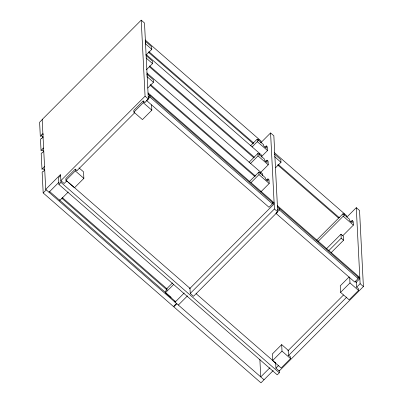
<?xml version="1.0" encoding="UTF-8"?>
<svg xmlns="http://www.w3.org/2000/svg" width="403" height="403" viewBox="0 0 403 403"><rect width="100%" height="100%" fill="white"/><g stroke="black" fill="none" stroke-linecap="round" stroke-linejoin="round"><path stroke-width="0.6" d="M42.884 133.902A1.249 0.317 -48.9 0 0 42.008 134.315A1.249 0.317 -48.9 0 0 41.177 135.615L40.32 136.471L39.605 122.285L42.678 119.202M43.605 148.173A1.249 0.317 -48.9 0 0 42.728 148.591A1.249 0.317 -48.9 0 0 41.897 149.886L41.061 150.787L40.466 139.292L41.302 138.39A1.249 0.317 -48.9 0 0 42.194 138.017A1.249 0.317 -48.9 0 0 43.025 136.718M44.552 166.852A1.249 0.317 -48.9 0 0 43.675 167.265A1.249 0.317 -48.9 0 0 42.844 168.565L42.008 169.462L41.187 153.563L42.043 152.707A1.249 0.317 -48.9 0 0 42.92 152.289A1.249 0.317 -48.9 0 0 43.751 150.994M144.803 102.594L148.344 99.037L144.496 23.006L141.221 20.15L42.169 119.52L45.71 189.385L264.036 379.767M42.914 134.516L43.428 134.003M146.042 55.095L151.8 49.322L151.669 46.763L145.302 41.212L145.357 42.36M146.319 69.815L152.52 63.593L152.389 61.039L146.022 55.483M45.71 189.385L60.566 174.479L60.969 182.408L279.294 372.79L277.244 374.845L58.919 184.463L58.571 177.592L60.621 175.537M147.71 88.045L153.467 82.272L153.336 79.718L146.969 74.162L147.03 75.311M176.524 303.454L173.451 306.537L43.181 192.946L46.254 189.863M48.985 192.241L59.034 182.156M141.221 20.15L145.07 96.181L60.878 180.645L64.153 183.501L66.812 180.836M58.919 184.463L60.969 182.408M76.963 170.655L75.235 169.144L65.84 178.569L65.931 180.332L74.484 187.788L83.874 178.363L83.547 171.844L78.998 167.88M144.929 102.468L143.201 100.957L133.811 110.382L133.897 112.145L142.45 119.6L151.84 110.175L151.573 104.84M148.198 97.229L149.906 95.516L149.987 97.103L272.433 203.873L269.018 207.298L146.571 100.528L149.987 97.103M65.931 180.332L75.326 170.907L75.235 169.144M133.897 112.145L143.292 102.72L143.201 100.957M77.003 170.61L134.612 112.82M68.273 191.999L59.856 200.442L59.81 199.5M250.545 145.795L257.205 139.111L263.572 144.667L263.627 145.81L266.358 148.193L266.242 145.901L264.912 147.231M252.016 146.999L257.331 141.67L257.205 139.111M260.806 142.753L270.579 132.95L273.854 135.806L277.702 211.842L193.516 296.306L190.236 293.449L189.959 287.898M249.044 162.293L257.925 153.387L264.292 158.938L264.353 160.082L267.083 162.464L266.967 160.172L265.637 161.507M250.525 163.492L258.056 155.941L257.925 153.387M261.764 156.329L267.521 150.551L267.335 146.853L266.242 145.901M249.548 181.415L258.872 172.066L265.239 177.617L265.3 178.761L268.025 181.143L267.909 178.851L266.585 180.181M260.716 172.378L268.247 164.827L268.055 161.124L266.967 160.172M251.029 182.614L259.003 174.62L258.872 172.066M275.672 167.623L280.987 162.293L280.856 159.739L274.488 154.183M260.776 191.944L269.189 183.501L269.002 179.803L267.909 178.851M172.57 282.901L166.802 288.689L166.857 289.838L165.321 291.379L165.391 292.79L175.582 301.671M165.391 292.79L173.809 284.347M184.247 292.981L175.068 302.185L175.008 300.94M189.697 288.619L274.171 203.873L148.087 93.929M176.887 303.771L173.814 306.854L260.963 382.85L273.214 370.559M178.343 305.041L187.521 295.837M190.236 293.449L274.428 208.986L270.579 132.95M277.556 210.028L279.264 208.316L279.344 209.903L358.126 278.599L354.711 282.024L275.929 213.328L279.344 209.903M316.426 240.395L343.069 213.666L349.436 219.217L349.492 220.365L352.222 222.743L352.106 220.451L350.776 221.786M317.952 241.548L343.195 216.22L343.069 213.666M346.943 217.031L356.272 207.676L359.547 210.532L363.395 286.563L279.203 371.027L275.929 368.171L275.652 362.619M326.4 248.858L340.998 234.208L343.361 236.269L343.563 240.233L331.175 252.661M342.757 235.77L353.386 225.106L353.199 221.403L352.106 220.451M328.813 250.601L341.2 238.173L340.998 234.208M281.677 344.615L272.282 354.041L272.614 360.559L281.163 368.015L290.558 358.594L290.467 356.831L288.739 355.325L288.498 350.565L281.677 344.615L282.004 351.134L290.558 358.594M349.215 276.856L340.253 285.853L340.58 292.371L349.134 299.827L358.524 290.407L358.433 288.644L356.705 287.138L356.464 282.377L355.103 281.188M272.614 360.559L282.004 351.134M340.58 292.371L349.975 282.946L349.703 277.612M269.939 367.702L260.761 376.911L259.875 359.446M287.777 350.922L343.502 295.016M355.884 282.594L359.864 278.599L277.445 206.729M275.929 368.171L278.589 365.506M288.336 355.723L346.827 297.046M356.579 287.263L360.121 283.707L356.272 207.676M145.1 39.932L260.983 140.985L261.079 142.818M274.453 152.727L346.676 215.711L346.741 216.935M145.312 43.665L151.8 49.322M343.195 216.22L353.386 225.106M257.331 141.67L267.521 150.551M274.503 156.641L280.987 162.293M148.858 51.634L253.719 143.07M278.045 164.283L339.422 217.806M148.284 52.138L253.296 143.715M277.627 164.928L338.53 218.038M145.821 54.203L261.708 155.256L261.799 157.094M146.037 57.941L152.52 63.593M258.056 155.941L268.247 164.827M149.584 65.906L254.439 157.341M149.478 66.827L253.547 157.573M341.2 238.173L343.563 240.233M146.768 72.883L262.655 173.935L262.746 175.773M146.984 76.615L153.467 82.272M259.003 174.62L269.189 183.501M150.374 84.444L255.386 176.02M149.951 85.088L254.968 176.665M148.032 92.871L274.116 202.815M277.39 205.671L359.808 277.541M145.07 96.181L148.344 99.037M274.428 208.986L277.702 211.842M360.121 283.707L363.395 286.563M143.292 102.72L151.84 110.175M349.975 282.946L358.524 290.407M41.177 135.615L43.071 137.267M75.326 170.907L83.874 178.363M41.897 149.886L43.791 151.538M66.777 180.907L67.724 181.733M68.671 182.559L189.914 288.281M196.07 293.646L275.632 363.027M42.844 168.565L44.738 170.217M62.148 197.435L167.164 289.006M61.735 198.165L167.22 290.155M49.67 191.556L171.174 297.444M358.045 277.012L358.126 278.599M344.494 213.807L344.585 215.57M272.352 202.286L272.433 203.873M279.168 370.292L279.294 372.79M258.802 139.08L258.892 140.843M259.527 153.352L259.613 155.115M260.469 172.031L260.56 173.794M43.181 192.946L42.134 172.242L42.985 171.386A1.249 0.317 -48.9 0 0 43.862 170.968A1.249 0.317 -48.9 0 0 44.693 169.673"/></g></svg>
